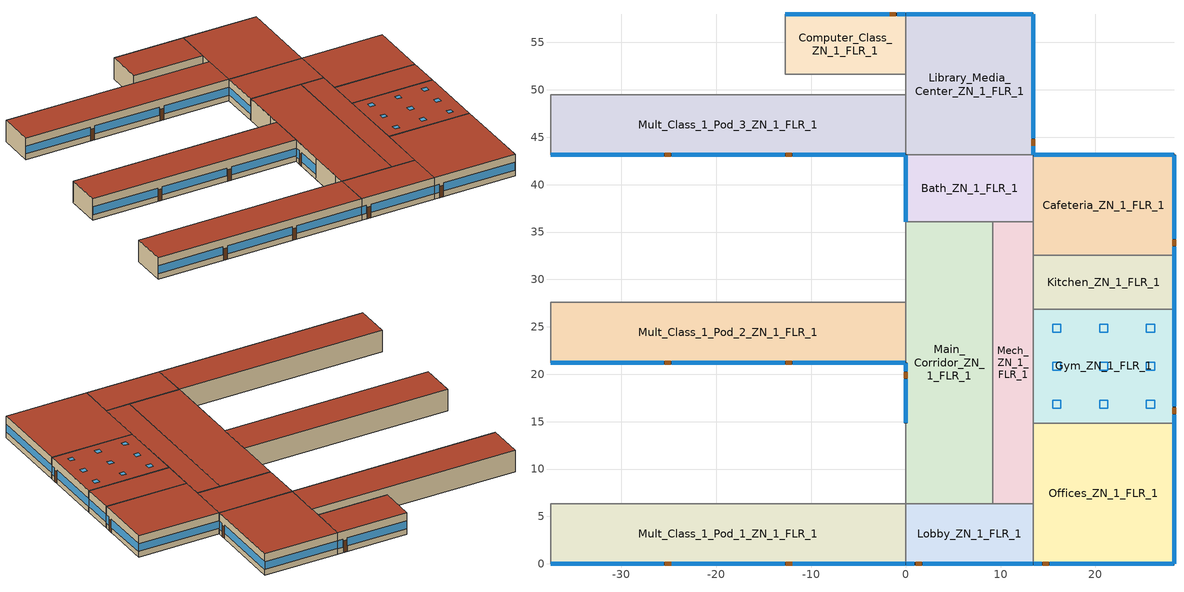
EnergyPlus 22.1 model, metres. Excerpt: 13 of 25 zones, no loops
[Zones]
Mult_Class_1_Pod_1_ZN_1_FLR_1
 floor ground (Mult_Class_1_Pod_1_ZN_1_FLR_1_Floor_Ffactor): -37.48,6.36 0,6.36 0,0 -37.48,0 z0
 wall outside (nonres_ext_wall_grd): -37.48,0 0,0 z0:4
 wall to Lobby_ZN_1_FLR_1 (int_wall): 0,0 0,6.36 z0:4
 wall to Corridor_Pod_1_ZN_1_FLR_1 (int_wall): 0,6.36 -37.48,6.36 z0:4
 wall to Corner_Class_1_Pod_1_ZN_1_FLR_1 (int_wall): -37.48,6.36 -37.48,0 z0:4
 window (NonresWindow_U_0.369_SHGC_0.375): -37.44,0 -25.55,0 / -24.69,0 -12.79,0 / -11.93,0 -0.04,0 z1.03:2.5
 door (Swinging Door_con): -25.41,0 -24.77,0 / -12.64,0 -12,0 z0:2.13
 roof outside (nonres_roof): -37.48,0 0,0 0,6.36 -37.48,6.36 z4
Mult_Class_1_Pod_2_ZN_1_FLR_1
 floor ground (Mult_Class_1_Pod_2_ZN_1_FLR_1_Floor_Ffactor): -37.48,27.58 0,27.58 0,21.21 -37.48,21.21 z0
 wall outside (nonres_ext_wall_grd): -37.48,21.21 0,21.21 z0:4
 wall to Main_Corridor_ZN_1_FLR_1 (int_wall): 0,21.21 0,27.58 z0:4
 wall to Corridor_Pod_2_ZN_1_FLR_1 (int_wall): 0,27.58 -37.48,27.58 z0:4
 wall to Corner_Class_1_Pod_2_ZN_1_FLR_1 (int_wall): -37.48,27.58 -37.48,21.21 z0:4
 window (NonresWindow_U_0.369_SHGC_0.375): -37.44,21.21 -25.55,21.21 / -24.69,21.21 -12.79,21.21 / -11.93,21.21 -0.04,21.21 z1.03:2.5
 door (Swinging Door_con): -25.42,21.21 -24.77,21.21 / -12.65,21.21 -12.01,21.21 z0:2.13
 roof outside (nonres_roof): -37.48,21.21 0,21.21 0,27.58 -37.48,27.58 z4
Mult_Class_1_Pod_3_ZN_1_FLR_1
 floor ground (Mult_Class_1_Pod_3_ZN_1_FLR_1_Floor_Ffactor): -37.48,49.5 0,49.5 0,43.13 -37.48,43.13 z0
 wall outside (nonres_ext_wall_grd): -37.48,43.13 0,43.13 z0:4
 wall to Library_Media_Center_ZN_1_FLR_1 (int_wall): 0,43.13 0,49.5 z0:4
 wall to Corridor_Pod_3_ZN_1_FLR_1 (int_wall): 0,49.5 -37.48,49.5 z0:4
 wall to Corner_Class_1_Pod_3_ZN_1_FLR_1 (int_wall): -37.48,49.5 -37.48,43.13 z0:4
 window (NonresWindow_U_0.369_SHGC_0.375): -37.44,43.13 -25.55,43.13 / -24.69,43.13 -12.79,43.13 / -11.93,43.13 -0.04,43.13 z1.03:2.5
 door (Swinging Door_con): -25.43,43.13 -24.78,43.13 / -12.67,43.13 -12.03,43.13 z0:2.13
 roof outside (nonres_roof): -37.48,43.13 0,43.13 0,49.5 -37.48,49.5 z4
Computer_Class_ZN_1_FLR_1
 floor ground (Computer_Class_ZN_1_FLR_1_Floor_Ffactor): -12.73,57.98 0,57.98 0,51.62 -12.73,51.62 z0
 wall outside (nonres_ext_wall_grd): 0,57.98 -12.73,57.98 z0:4
 wall to Corridor_Pod_3_ZN_1_FLR_1 (int_wall): -12.73,51.62 0,51.62 z0:4
 wall to Library_Media_Center_ZN_1_FLR_1 (int_wall): 0,51.62 0,57.98 z0:4
 wall to Mult_Class_2_Pod_3_ZN_1_FLR_1 (int_wall): -12.73,57.98 -12.73,51.62 z0:4
 window (NonresWindow_U_0.369_SHGC_0.375): -0.04,57.98 -0.9,57.98 / -1.76,57.98 -12.69,57.98 z1:2.51
 door (Swinging Door_con): -1.06,57.98 -1.71,57.98 z0:2.13
 roof outside (nonres_roof): -12.73,51.62 0,51.62 0,57.98 -12.73,57.98 z4
Main_Corridor_ZN_1_FLR_1
 floor ground (Main_Corridor_ZN_1_FLR_1_Floor_Ffactor): 0,36.06 9.19,36.06 9.19,6.36 0,6.36 z0
 wall outside (nonres_ext_wall_grd): 0,21.21 0,14.85 z0:4
 wall to Lobby_ZN_1_FLR_1 (int_wall): 0,6.36 9.19,6.36 z0:4
 wall to Mech_ZN_1_FLR_1 (int_wall): 9.19,6.36 9.19,36.06 z0:4
 wall to Bath_ZN_1_FLR_1 (int_wall): 9.19,36.06 0,36.06 z0:4
 wall to Mult_Class_2_Pod_2_ZN_1_FLR_1 (int_wall): 0,36.06 0,29.7 z0:4
 wall to Corridor_Pod_2_ZN_1_FLR_1 (int_wall): 0,29.7 0,27.58 z0:4
 wall to Mult_Class_2_Pod_1_ZN_1_FLR_1 (int_wall): 0,14.85 0,8.49 z0:4
 wall to Corridor_Pod_1_ZN_1_FLR_1 (int_wall): 0,8.49 0,6.36 z0:4
 window (NonresWindow_U_0.369_SHGC_0.375): 0,21.18 0,20.32 / 0,19.45 0,14.88 z0.88:2.52
 door (Swinging Door_con): 0,20.21 0,19.56 z0:2.13
 roof outside (nonres_roof): 0,6.36 9.19,6.36 9.19,36.06 0,36.06 z4
Lobby_ZN_1_FLR_1
 floor ground (Lobby_ZN_1_FLR_1_Floor_Ffactor): 0,6.36 13.44,6.36 13.44,0 0,0 z0
 wall outside (nonres_ext_wall_grd): 0,0 13.44,0 z0:4
 wall to Offices_ZN_1_FLR_1 (int_wall): 13.44,0 13.44,6.36 z0:4
 wall to Mech_ZN_1_FLR_1 (int_wall): 13.44,6.36 9.19,6.36 z0:4
 window (NonresWindow_U_0.369_SHGC_0.375): 0.04,0 0.9,0 / 1.76,0 13.4,0 z1:2.51
 door (Swinging Door_con): 1.06,0 1.71,0 z0:2.13
 roof outside (nonres_roof): 0,0 13.44,0 13.44,6.36 0,6.36 z4
Mech_ZN_1_FLR_1
 floor adiabatic (Mech_ZN_1_FLR_1_Floor_Ffactor): 9.19,36.06 13.44,36.06 13.44,6.36 9.19,6.36 z0
 wall to Offices_ZN_1_FLR_1 (int_wall): 13.44,6.36 13.44,14.85 z0:4
 wall to Gym_ZN_1_FLR_1 (int_wall): 13.44,14.85 13.44,26.87 z0:4
 wall to Kitchen_ZN_1_FLR_1 (int_wall): 13.44,26.87 13.44,32.53 z0:4
 wall to Cafeteria_ZN_1_FLR_1 (int_wall): 13.44,32.53 13.44,36.06 z0:4
 wall to Bath_ZN_1_FLR_1 (int_wall): 13.44,36.06 9.19,36.06 z0:4
 roof outside (nonres_roof): 9.19,6.36 13.44,6.36 13.44,36.06 9.19,36.06 z4
Bath_ZN_1_FLR_1
 floor ground (Bath_ZN_1_FLR_1_Floor_Ffactor): 0,43.13 13.44,43.13 13.44,36.06 0,36.06 z0
 wall outside (nonres_ext_wall_grd): 0,43.13 0,36.06 z0:4
 wall to Cafeteria_ZN_1_FLR_1 (int_wall): 13.44,36.06 13.44,43.13 z0:4
 wall to Library_Media_Center_ZN_1_FLR_1 (int_wall): 13.44,43.13 0,43.13 z0:4
 window (NonresWindow_U_0.369_SHGC_0.375): 0,43.1 0,36.1 z1.1:2.51
 roof outside (nonres_roof): 0,36.06 13.44,36.06 13.44,43.13 0,43.13 z4
Offices_ZN_1_FLR_1
 floor ground (Offices_ZN_1_FLR_1_Floor_Ffactor): 13.44,14.85 28.28,14.85 28.28,0 13.44,0 z0
 wall outside (nonres_ext_wall_grd): 13.44,0 28.28,0 28.28,14.85 z0:4
 wall to Gym_ZN_1_FLR_1 (int_wall): 28.28,14.85 13.44,14.85 z0:4
 window (NonresWindow_U_0.369_SHGC_0.375): 28.28,0.04 28.28,14.81 z1.1:2.51; 13.47,0 14.33,0 / 15.19,0 28.25,0 z1.01:2.51
 door (Swinging Door_con): 14.42,0 15.06,0 z0:2.13
 roof outside (nonres_roof): 13.44,0 28.28,0 28.28,14.85 13.44,14.85 z4
Gym_ZN_1_FLR_1
 floor ground (Gym_ZN_1_FLR_1_Floor_Ffactor): 13.44,26.87 28.28,26.87 28.28,14.85 13.44,14.85 z0
 wall outside (nonres_ext_wall_grd): 28.28,14.85 28.28,26.87 z0:4
 wall to Kitchen_ZN_1_FLR_1 (int_wall): 28.28,26.87 13.44,26.87 z0:4
 window (NonresWindow_U_0.369_SHGC_0.375): 28.28,14.88 28.28,15.75 / 28.28,16.61 28.28,26.83 z0.99:2.51
 door (Swinging Door_con): 28.28,15.83 28.28,16.47 z0:2.13
 roof outside (nonres_roof): 13.44,14.85 28.28,14.85 28.28,26.87 13.44,26.87 z4
 skylight (NonresSkylight_U_0.5_SHGC_0.4): 15.48,16.42 16.34,16.42 16.34,17.28 15.48,17.28 z4; 20.43,16.42 21.29,16.42 21.29,17.28 20.43,17.28 z4; 25.38,16.42 26.24,16.42 26.24,17.28 25.38,17.28 z4; 15.48,20.43 16.34,20.43 16.34,21.29 15.48,21.29 z4; 20.43,20.43 21.29,20.43 21.29,21.29 20.43,21.29 z4; 25.38,20.43 26.24,20.43 26.24,21.29 25.38,21.29 z4; 15.48,24.44 16.34,24.44 16.34,25.3 15.48,25.3 z4; 20.43,24.44 21.29,24.44 21.29,25.3 20.43,25.3 z4; 25.38,24.44 26.24,24.44 26.24,25.3 25.38,25.3 z4
Kitchen_ZN_1_FLR_1
 floor ground (Kitchen_ZN_1_FLR_1_Floor_Ffactor): 13.44,32.53 28.28,32.53 28.28,26.87 13.44,26.87 z0
 wall outside (nonres_ext_wall_grd): 28.28,26.87 28.28,32.53 z0:4
 wall to Cafeteria_ZN_1_FLR_1 (int_wall): 28.28,32.53 13.44,32.53 z0:4
 window (NonresWindow_U_0.369_SHGC_0.375): 28.28,26.91 28.28,32.49 z1.1:2.52
 roof outside (nonres_roof): 13.44,26.87 28.28,26.87 28.28,32.53 13.44,32.53 z4
Cafeteria_ZN_1_FLR_1
 floor ground (Cafeteria_ZN_1_FLR_1_Floor_Ffactor): 13.44,43.13 28.28,43.13 28.28,32.53 13.44,32.53 z0
 wall outside (nonres_ext_wall_grd): 28.28,32.53 28.28,43.13 13.44,43.13 z0:4
 window (NonresWindow_U_0.369_SHGC_0.375): 28.25,43.13 13.47,43.13 z1.1:2.51; 28.28,32.56 28.28,33.42 / 28.28,34.29 28.28,43.1 z0.97:2.51
 door (Swinging Door_con): 28.28,33.55 28.28,34.2 z0:2.13
 roof outside (nonres_roof): 13.44,32.53 28.28,32.53 28.28,43.13 13.44,43.13 z4
Library_Media_Center_ZN_1_FLR_1
 floor ground (Library_Media_Center_ZN_1_FLR_1_Floor_Ffactor): 0,57.98 13.44,57.98 13.44,43.13 0,43.13 z0
 wall outside (nonres_ext_wall_grd): 13.44,43.13 13.44,57.98 0,57.98 z0:4
 wall to Corridor_Pod_3_ZN_1_FLR_1 (int_wall): 0,51.62 0,49.5 z0:4
 window (NonresWindow_U_0.369_SHGC_0.375): 13.4,57.98 0.04,57.98 z1.1:2.51; 13.44,43.17 13.44,44.03 / 13.44,44.89 13.44,57.95 z1.01:2.51
 door (Swinging Door_con): 13.44,44.12 13.44,44.77 z0:2.13
 roof outside (nonres_roof): 0,43.13 13.44,43.13 13.44,57.98 0,57.98 z4
[Building]
SchoolPrimary_50pct_downscaled: North Axis=0; Terrain=City; Loads Convergence Tolerance Value=0.04; Temperature Convergence Tolerance Value=0.2; Solar Distribution=FullInteriorAndExterior; Maximum Number of Warmup Days=25; Minimum Number of Warmup Days=6
[Site:Location]
Buffalo.Niagara.Intl.AP_NY_USA WMO=725280: Latitude=42.94; Longitude=-78.74; Time Zone=-5; Elevation=215
[SizingPeriod:DesignDay] Day of Month=21; DryBulb Temperature Range Modifier Type=DefaultMultipliers; Humidity Condition Type=Wetbulb; Barometric Pressure=98769; Rain Indicator=No; Snow Indicator=No; Daylight Saving Time Indicator=No
Name | Month | Day Type | Maximum DryBulb Temperature | Daily DryBulb Temperature Range | Wetbulb or DewPoint at Maximum DryBulb | Wind Speed | Wind Direction | Solar Model Indicator | Sky Clearness | ASHRAE Clear Sky Optical Depth for Beam Irradiance taub | ASHRAE Clear Sky Optical Depth for Diffuse Irradiance taud
Buffalo.Niagara.Intl.AP_NY_USA Ann Htg 99.6% Condns DB | 1 | WinterDesignDay | -16.3 | 0 | -16.3 | 5.1 | 270 | ASHRAEClearSky | 0
Buffalo.Niagara.Intl.AP_NY_USA Ann Clg .4% Condns DB=>MWB | 7 | SummerDesignDay | 30.3 | 9.3 | 21.8 | 5.7 | 240 | ASHRAETau |  | 0.462 | 2.001
[Site:GroundTemperature:FCfactorMethod]
January Ground Temperature=9.7; February Ground Temperature=6; March Ground Temperature=-2.2; April Ground Temperature=-3.4; May Ground Temperature=-4.2; June Ground Temperature=2.7; July Ground Temperature=7.5; August Ground Temperature=13.7; September Ground Temperature=18.6; October Ground Temperature=22; November Ground Temperature=20.7; December Ground Temperature=16.5
[Site:WaterMainsTemperature]
Calculation Method=Correlation; Annual Average Outdoor Air Temperature=8.96667; Maximum Difference In Monthly Average Outdoor Air Temperatures=26.2
[Material]
Name | Roughness | Thickness | Conductivity | Density | Specific Heat | Thermal Absorptance | Solar Absorptance | Visible Absorptance
Std Wood 6inch | MediumSmooth | 0.15 | 0.12 | 540 | 1210 | 0.9 | 0.7 | 0.7
F07 25mm stucco | Smooth | 0.0254 | 0.72 | 1856 | 840 | 0.9 | 0.7 | 0.7
F08 Metal surface | Smooth | 0.0008 | 45.28 | 7824 | 500
F13 Built-up roofing | Rough | 0.0095 | 0.16 | 1120 | 1460 | 0.9 | 0.77
G01 13mm gypsum board | Smooth | 0.0127 | 0.16 | 800 | 1090 | 0.9 | 0.7 | 0.5
G01 16mm gypsum board | MediumSmooth | 0.0159 | 0.16 | 800 | 1090
[Material:NoMass] Thermal Absorptance=0.9; Solar Absorptance=0.7; Visible Absorptance=0.7
Name | Roughness | Thermal Resistance
Opaque Door panel_con | MediumRough | 0.475973
Nonres_Roof_Insulation | MediumSmooth | 5.30668
Nonres_Exterior_Wall_Insulation_grd | MediumSmooth | 1.34321
[WindowMaterial:SimpleGlazingSystem]
Name | UFactor | Solar Heat Gain Coefficient | Visible Transmittance
Nonres Window Glazing Layer | 2.09528 | 0.375 | 0.4125
Nonres Skylight Glazing Layer | 2.83913 | 0.4 | 0.4
[Construction]
Swinging Door_con: Opaque Door panel_con
InteriorFurnishings: Std Wood 6inch
int_wall: G01 13mm gypsum board, G01 13mm gypsum board
nonres_roof: F13 Built-up roofing, Nonres_Roof_Insulation, F08 Metal surface
nonres_ext_wall_grd: F07 25mm stucco, G01 16mm gypsum board, Nonres_Exterior_Wall_Insulation_grd, G01 16mm gypsum board
NonresWindow_U_0.369_SHGC_0.375: Nonres Window Glazing Layer
NonresSkylight_U_0.5_SHGC_0.4: Nonres Skylight Glazing Layer
[Construction:FfactorGroundFloor] FFactor=0.90012
Name | Area | PerimeterExposed
Mult_Class_1_Pod_1_ZN_1_FLR_1_Floor_Ffactor; Mult_Class_1_Pod_2_ZN_1_FLR_1_Floor_Ffactor; Mult_Class_1_Pod_3_ZN_1_FLR_1_Floor_Ffactor | 238.5 | 37.4767
Computer_Class_ZN_1_FLR_1_Floor_Ffactor | 81 | 12.7279
Main_Corridor_ZN_1_FLR_1_Floor_Ffactor | 273 | 6.36396
Lobby_ZN_1_FLR_1_Floor_Ffactor | 85.5 | 13.435
Mech_ZN_1_FLR_1_Floor_Ffactor | 126 | 0
Bath_ZN_1_FLR_1_Floor_Ffactor | 95 | 7.07107
Offices_ZN_1_FLR_1_Floor_Ffactor | 220.5 | 29.6985
Gym_ZN_1_FLR_1_Floor_Ffactor | 178.5 | 12.0208
Kitchen_ZN_1_FLR_1_Floor_Ffactor | 84 | 5.65685
Cafeteria_ZN_1_FLR_1_Floor_Ffactor | 157.5 | 25.4558
Library_Media_Center_ZN_1_FLR_1_Floor_Ffactor | 199.5 | 28.2843
[Zone] Type=1; Multiplier=1; Ceiling Height=4; Floor Area=autocalculate; Part of Total Floor Area=Yes
Name | Volume
Mult_Class_1_Pod_1_ZN_1_FLR_1; Mult_Class_1_Pod_2_ZN_1_FLR_1; Mult_Class_1_Pod_3_ZN_1_FLR_1 | 1908
Computer_Class_ZN_1_FLR_1 | 648
Main_Corridor_ZN_1_FLR_1 | 2184
Lobby_ZN_1_FLR_1 | 684
Mech_ZN_1_FLR_1 | 1008
Bath_ZN_1_FLR_1 | 760
Offices_ZN_1_FLR_1 | 1764
Gym_ZN_1_FLR_1 | 1428
Kitchen_ZN_1_FLR_1 | 672
Cafeteria_ZN_1_FLR_1 | 1260
Library_Media_Center_ZN_1_FLR_1 | 1596
[InternalMass] Construction=InteriorFurnishings
Name | Zone or ZoneList | Surface Area
Mult_Class_1_Pod_1_ZN_1_FLR_1_InternalMass_1 | Mult_Class_1_Pod_1_ZN_1_FLR_1 | 477
Mult_Class_1_Pod_2_ZN_1_FLR_1_InternalMass_1 | Mult_Class_1_Pod_2_ZN_1_FLR_1 | 477
Mult_Class_1_Pod_3_ZN_1_FLR_1_InternalMass_1 | Mult_Class_1_Pod_3_ZN_1_FLR_1 | 477
Computer_Class_ZN_1_FLR_1_InternalMass_1 | Computer_Class_ZN_1_FLR_1 | 162
Main_Corridor_ZN_1_FLR_1_InternalMass_1 | Main_Corridor_ZN_1_FLR_1 | 546
Lobby_ZN_1_FLR_1_InternalMass_1 | Lobby_ZN_1_FLR_1 | 171
Mech_ZN_1_FLR_1_InternalMass_1 | Mech_ZN_1_FLR_1 | 252
Bath_ZN_1_FLR_1_InternalMass_1 | Bath_ZN_1_FLR_1 | 190
Offices_ZN_1_FLR_1_InternalMass_1 | Offices_ZN_1_FLR_1 | 441
Gym_ZN_1_FLR_1_InternalMass_1 | Gym_ZN_1_FLR_1 | 357
Kitchen_ZN_1_FLR_1_InternalMass_1 | Kitchen_ZN_1_FLR_1 | 168
Cafeteria_ZN_1_FLR_1_InternalMass_1 | Cafeteria_ZN_1_FLR_1 | 315
Library_Media_Center_ZN_1_FLR_1_InternalMass_1 | Library_Media_Center_ZN_1_FLR_1 | 399
[People] Fraction Radiant=0.3; Sensible Heat Fraction=AUTOCALCULATE; Activity Level Schedule=ACTIVITY_SCH; Enable ASHRAE 55 Comfort Warnings=No; Mean Radiant Temperature Calculation Type=ZoneAveraged; Work Efficiency Schedule=WORK_EFF_SCH; Clothing Insulation Calculation Method=ClothingInsulationSchedule; Clothing Insulation Schedule=CLOTHING_SCH; Air Velocity Schedule=AIR_VELO_SCH; Thermal Comfort Model 1 Type=FANGER
Name | Zone or ZoneList or Space or SpaceList | Number of People Schedule | Number of People Calculation Method | Floor Area per Person | Number of People
Mult_Class_1_Pod_1_ZN_1_FLR_1 | Mult_Class_1_Pod_1_ZN_1_FLR_1 | BLDG_OCC_SCH | Area/Person | 3.716
Mult_Class_1_Pod_2_ZN_1_FLR_1 | Mult_Class_1_Pod_2_ZN_1_FLR_1 | BLDG_OCC_SCH | Area/Person | 3.716
Mult_Class_1_Pod_3_ZN_1_FLR_1 | Mult_Class_1_Pod_3_ZN_1_FLR_1 | BLDG_OCC_SCH | Area/Person | 3.716
Computer_Class_ZN_1_FLR_1 | Computer_Class_ZN_1_FLR_1 | BLDG_OCC_SCH_Extend | Area/Person | 3.716
Mech_ZN_1_FLR_1 | Mech_ZN_1_FLR_1 | BLDG_OCC_SCH | People |  | 4.069
Bath_ZN_1_FLR_1 | Bath_ZN_1_FLR_1 | BLDG_OCC_SCH | People |  | 10.227
Offices_ZN_1_FLR_1 | Offices_ZN_1_FLR_1 | BLDG_OCC_SCH_Offices_w_SB | Area/Person | 18.579
Gym_ZN_1_FLR_1 | Gym_ZN_1_FLR_1 | BLDG_OCC_SCH_Gym | Area/Person | 3.096
Kitchen_ZN_1_FLR_1 | Kitchen_ZN_1_FLR_1 | BLDG_OCC_SCH | People |  | 26.993
Cafeteria_ZN_1_FLR_1 | Cafeteria_ZN_1_FLR_1 | BLDG_OCC_SCH_Cafeteria | Area/Person | 0.929
Library_Media_Center_ZN_1_FLR_1 | Library_Media_Center_ZN_1_FLR_1 | BLDG_OCC_SCH | Area/Person | 9.289
MAIN_CORRIDOR_ZN_1_FLR_1 | MAIN_CORRIDOR_ZN_1_FLR_1 | BLDG_OCC_SCH | People |  | 29.388
LOBBY_ZN_1_FLR_1 | LOBBY_ZN_1_FLR_1 | BLDG_OCC_SCH | People |  | 18.408
[Lights] Design Level Calculation Method=Watts/Area; Return Air Fraction=0; Fraction Radiant=0.37; Fraction Visible=0.2; Fraction Replaceable=1; EndUse Subcategory=LightsWired; Return Air Fraction Calculated from Plenum Temperature=No
Name | Zone or ZoneList or Space or SpaceList | Schedule | Watts per Zone Floor Area
Mult_Class_1_Pod_1_ZN_1_FLR_1_Lights | Mult_Class_1_Pod_1_ZN_1_FLR_1 | ltg_sch_classroom | 7.42257
Mult_Class_1_Pod_2_ZN_1_FLR_1_Lights | Mult_Class_1_Pod_2_ZN_1_FLR_1 | ltg_sch_classroom | 7.42257
Mult_Class_1_Pod_3_ZN_1_FLR_1_Lights | Mult_Class_1_Pod_3_ZN_1_FLR_1 | ltg_sch_classroom | 7.42257
Computer_Class_ZN_1_FLR_1_Lights | Computer_Class_ZN_1_FLR_1 | ltg_sch_computer_room | 7.42257
Main_Corridor_ZN_1_FLR_1_Lights | Main_Corridor_ZN_1_FLR_1 | ltg_sch_corridor | 4.289247
Lobby_ZN_1_FLR_1_Lights | Lobby_ZN_1_FLR_1 | ltg_sch_lobby | 7.750008
Mech_ZN_1_FLR_1_Lights | Mech_ZN_1_FLR_1 | ltg_sch_mechanical | 6.878133
Bath_ZN_1_FLR_1_Lights | Bath_ZN_1_FLR_1 | ltg_sch_bath | 7.168761
Offices_ZN_1_FLR_1_Lights | Offices_ZN_1_FLR_1 | ltg_sch_office | 6.357204
Gym_ZN_1_FLR_1_Lights | Gym_ZN_1_FLR_1 | ltg_sch_gym | 7.188129
Kitchen_ZN_1_FLR_1_Lights | Kitchen_ZN_1_FLR_1 | ltg_sch_kitchen | 11.5281
Cafeteria_ZN_1_FLR_1_Lights | Cafeteria_ZN_1_FLR_1 | ltg_sch_cafeteria | 3.4875
Library_Media_Center_ZN_1_FLR_1_Lights | Library_Media_Center_ZN_1_FLR_1 | ltg_sch_library | 10.5013
[ElectricEquipment] Design Level Calculation Method=EquipmentLevel
Name | Zone or ZoneList or Space or SpaceList | Schedule | Design Level | Fraction Latent | Fraction Radiant | Fraction Lost | EndUse Subcategory
Mult_Class_1_Pod_1_ZN_1_FLR_1_PlugMisc_Equip | Mult_Class_1_Pod_1_ZN_1_FLR_1 | BLDG_EQUIP_SCH | 3577.5 | 0 | 0.5 | 0 | MiscPlug
Mult_Class_1_Pod_2_ZN_1_FLR_1_PlugMisc_Equip | Mult_Class_1_Pod_2_ZN_1_FLR_1 | BLDG_EQUIP_SCH | 3577.5 | 0 | 0.5 | 0 | MiscPlug
Mult_Class_1_Pod_3_ZN_1_FLR_1_PlugMisc_Equip | Mult_Class_1_Pod_3_ZN_1_FLR_1 | BLDG_EQUIP_SCH | 3577.5 | 0 | 0.5 | 0 | MiscPlug
Computer_Class_ZN_1_FLR_1_PlugMisc_Equip | Computer_Class_ZN_1_FLR_1 | BLDG_EQUIP_SCH | 1620 | 0 | 0.5 | 0 | MiscPlug
Main_Corridor_ZN_1_FLR_1_PlugMisc_Equip | Main_Corridor_ZN_1_FLR_1 | BLDG_EQUIP_SCH | 1092 | 0 | 0.5 | 0 | MiscPlug
Lobby_ZN_1_FLR_1_PlugMisc_Equip | Lobby_ZN_1_FLR_1 | BLDG_EQUIP_SCH | 342 | 0 | 0.5 | 0 | MiscPlug
Mech_ZN_1_FLR_1_PlugMisc_Equip | Mech_ZN_1_FLR_1 | BLDG_EQUIP_SCH | 1260 | 0 | 0.5 | 0 | MiscPlug
Bath_ZN_1_FLR_1_PlugMisc_Equip | Bath_ZN_1_FLR_1 | BLDG_EQUIP_SCH | 380 | 0 | 0.5 | 0 | MiscPlug
Offices_ZN_1_FLR_1_PlugMisc_Equip | Offices_ZN_1_FLR_1 | BLDG_EQUIP_SCH | 2381.4 | 0 | 0.5 | 0 | MiscPlug
Gym_ZN_1_FLR_1_PlugMisc_Equip | Gym_ZN_1_FLR_1 | BLDG_EQUIP_SCH | 892.5 | 0 | 0.5 | 0 | MiscPlug
Kitchen_ZN_1_FLR_1_MiscElec_Equip | Kitchen_ZN_1_FLR_1 | KITCHEN_ELEC_EQUIP_SCH | 15997.8 | 0.25 | 0.3 | 0.2 | Cooking
Kitchen_ZN_1_FLR_1_Reach-in-Freezer | Kitchen_ZN_1_FLR_1 | Always_on | 277.5 | 0 | 0 | 1 | ReachInFreezer
Kitchen_ZN_1_FLR_1_Reach-in-Refrigerator | Kitchen_ZN_1_FLR_1 | Always_on | 156.65 | 0 | 0 | 1 | ReachInRefrigerator
Cafeteria_ZN_1_FLR_1_PlugMisc_Equip | Cafeteria_ZN_1_FLR_1 | KITCHEN_ELEC_EQUIP_SCH | 3998.925 | 0 | 0.5 | 0 | Cooking
Library_Media_Center_ZN_1_FLR_1_PlugMisc_Equip | Library_Media_Center_ZN_1_FLR_1 | BLDG_EQUIP_SCH | 2992.5 | 0 | 0.5 | 0 | MiscPlug
[GasEquipment]
Kitchen_ZN_1_FLR_1_MiscGas_Equip: Zone or ZoneList or Space or SpaceList=Kitchen_ZN_1_FLR_1; Schedule=KITCHEN_GAS_EQUIP_SCH; Design Level Calculation Method=EquipmentLevel; Design Level=120212.4; Fraction Latent=0.1; Fraction Radiant=0.2; Fraction Lost=0.7; EndUse Subcategory=Cooking
[Daylighting:Controls] Daylighting Method=SplitFlux; Availability Schedule=DaylightAvailSch; Lighting Control Type=Continuousoff; Minimum Input Power Fraction for Continuous or ContinuousOff Dimming Control=0.2; Minimum Light Output Fraction for Continuous or ContinuousOff Dimming Control=0.2; Number of Stepped Control Steps=3; Probability Lighting will be Reset When Needed in Manual Stepped Control=1; Maximum Allowable Discomfort Glare Index=22
Name | Zone or Space | Glare Calculation Daylighting Reference Point | Glare Calculation Azimuth Angle of View Direction Clockwise from Zone yAxis | Daylighting Reference Point 1 | Fraction of Lights Controlled by Reference Point 1 | Illuminance Setpoint at Reference Point 1 | Daylighting Reference Point 2 | Fraction of Lights Controlled by Reference Point 2 | Illuminance Setpoint at Reference Point 2
Gym_ZN_1_FLR_1_DaylCtrl | Gym_ZN_1_FLR_1 | Gym_ZN_1_FLR_1_DaylRefPt1 | 0 | Gym_ZN_1_FLR_1_DaylRefPt1 | 0.5 | 538 | Gym_ZN_1_FLR_1_DaylRefPt2 | 0.5 | 538
Mult_Class_1_Pod_1_ZN_1_FLR_1_DaylCtrl | Mult_Class_1_Pod_1_ZN_1_FLR_1 | Mult_Class_1_Pod_1_ZN_1_FLR_1_DaylRefPt1 | 180 | Mult_Class_1_Pod_1_ZN_1_FLR_1_DaylRefPt1 | 0.28 | 377 | Mult_Class_1_Pod_1_ZN_1_FLR_1_DaylRefPt2 | 0.28 | 377
Mult_Class_1_Pod_2_ZN_1_FLR_1_DaylCtrl | Mult_Class_1_Pod_2_ZN_1_FLR_1 | Mult_Class_1_Pod_2_ZN_1_FLR_1_DaylRefPt1 | 180 | Mult_Class_1_Pod_2_ZN_1_FLR_1_DaylRefPt1 | 0.28 | 377 | Mult_Class_1_Pod_2_ZN_1_FLR_1_DaylRefPt2 | 0.28 | 377
Mult_Class_1_Pod_3_ZN_1_FLR_1_DaylCtrl | Mult_Class_1_Pod_3_ZN_1_FLR_1 | Mult_Class_1_Pod_3_ZN_1_FLR_1_DaylRefPt1 | 180 | Mult_Class_1_Pod_3_ZN_1_FLR_1_DaylRefPt1 | 0.14 | 377 | Mult_Class_1_Pod_3_ZN_1_FLR_1_DaylRefPt2 | 0.14 | 377
Computer_Class_ZN_1_FLR_1_DaylCtrl | Computer_Class_ZN_1_FLR_1 | Computer_Class_ZN_1_FLR_1_DaylRefPt1 | 0 | Computer_Class_ZN_1_FLR_1_DaylRefPt1 | 0.28 | 377 | Computer_Class_ZN_1_FLR_1_DaylRefPt2 | 0.28 | 377
Lobby_ZN_1_FLR_1_DaylCtrl | Lobby_ZN_1_FLR_1 | Lobby_ZN_1_FLR_1_DaylRefPt1 | 180 | Lobby_ZN_1_FLR_1_DaylRefPt1 | 0.28 | 269 | Lobby_ZN_1_FLR_1_DaylRefPt2 | 0.28 | 269
Offices_ZN_1_FLR_1_DaylCtrl | Offices_ZN_1_FLR_1 | Offices_ZN_1_FLR_1_DaylRefPt1 | 180 | Offices_ZN_1_FLR_1_DaylRefPt1 | 0.24 | 323 | Offices_ZN_1_FLR_1_DaylRefPt2 | 0.18 | 323
Cafeteria_ZN_1_FLR_1_DaylCtrl | Cafeteria_ZN_1_FLR_1 | Cafeteria_ZN_1_FLR_1_DaylRefPt1 | 90 | Cafeteria_ZN_1_FLR_1_DaylRefPt1 | 0.34 | 215 | Cafeteria_ZN_1_FLR_1_DaylRefPt2 | 0.16 | 215
Library_Media_Center_ZN_1_FLR_1_DaylCtrl | Library_Media_Center_ZN_1_FLR_1 | Library_Media_Center_ZN_1_FLR_1_DaylRefPt1 | 90 | Library_Media_Center_ZN_1_FLR_1_DaylRefPt1 | 0.26 | 538 | Library_Media_Center_ZN_1_FLR_1_DaylRefPt2 | 0.18 | 538
[ZoneInfiltration:DesignFlowRate] Temperature Term Coefficient=0; Velocity Squared Term Coefficient=0
Name | Zone or ZoneList | Schedule | Design Flow Rate Calculation Method | Flow per Exterior Surface Area | Constant Term Coefficient | Velocity Term Coefficient | Design Flow Rate
Mult_Class_1_Pod_1_ZN_1_FLR_1_Infiltration | Mult_Class_1_Pod_1_ZN_1_FLR_1 | INFIL_SCH_PNNL | Flow/ExteriorWallArea | 0.000569572 | 0 | 0.224
Mult_Class_1_Pod_2_ZN_1_FLR_1_Infiltration | Mult_Class_1_Pod_2_ZN_1_FLR_1 | INFIL_SCH_PNNL | Flow/ExteriorWallArea | 0.000569572 | 0 | 0.224
Mult_Class_1_Pod_3_ZN_1_FLR_1_Infiltration | Mult_Class_1_Pod_3_ZN_1_FLR_1 | INFIL_SCH_PNNL | Flow/ExteriorWallArea | 0.000569572 | 0 | 0.224
Computer_Class_ZN_1_FLR_1_Infiltration | Computer_Class_ZN_1_FLR_1 | INFIL_SCH_PNNL | Flow/ExteriorWallArea | 0.000569572 | 0 | 0.224
Main_Corridor_ZN_1_FLR_1_Infiltration | Main_Corridor_ZN_1_FLR_1 | INFIL_SCH_PNNL | Flow/ExteriorWallArea | 0.000569572 | 0 | 0.224
Lobby_ZN_1_FLR_1_Infiltration | Lobby_ZN_1_FLR_1 | INFIL_SCH_PNNL | Flow/ExteriorWallArea | 0.000569572 | 0 | 0.224
Lobby_ZN_1_FLR_1_Door_Infiltration | Lobby_ZN_1_FLR_1 | INFIL_Door_Opening_SCH | Flow/Zone |  | 1 | 0 | 3.03132
Mech_ZN_1_FLR_1_Infiltration | Mech_ZN_1_FLR_1 | INFIL_SCH_PNNL | Flow/ExteriorWallArea | 0.000569572 | 0 | 0.224
Bath_ZN_1_FLR_1_Infiltration | Bath_ZN_1_FLR_1 | INFIL_SCH_PNNL | Flow/ExteriorWallArea | 0.000569572 | 0 | 0.224
Offices_ZN_1_FLR_1_Infiltration | Offices_ZN_1_FLR_1 | INFIL_SCH_PNNL | Flow/ExteriorWallArea | 0.000569572 | 0 | 0.224
Gym_ZN_1_FLR_1_Infiltration | Gym_ZN_1_FLR_1 | INFIL_SCH_PNNL | Flow/ExteriorWallArea | 0.000569572 | 0 | 0.224
Kitchen_ZN_1_FLR_1_Infiltration | Kitchen_ZN_1_FLR_1 | INFIL_SCH_PNNL | Flow/ExteriorWallArea | 0.000569572 | 0 | 0.224
Cafeteria_ZN_1_FLR_1_Infiltration | Cafeteria_ZN_1_FLR_1 | INFIL_SCH_PNNL | Flow/ExteriorWallArea | 0.000569572 | 0 | 0.224
Library_Media_Center_ZN_1_FLR_1_Infiltration | Library_Media_Center_ZN_1_FLR_1 | INFIL_SCH_PNNL | Flow/ExteriorWallArea | 0.000569572 | 0 | 0.224
[Exterior:Lights] Control Option=AstronomicalClock; EndUse Subcategory=General
Name | Schedule | Design Level
Exterior_Lights_a | Exterior_lighting_schedule_a | 86.015
Exterior_Lights_b | Exterior_lighting_schedule_b_2016 | 671.8
Exterior_Lights_c | Exterior_lighting_schedule_c_2016 | 222.695
[EnergyManagementSystem:Program]
SET_Offices_ZN_1_FLR_1_Light_EMS_Program: SET Offices_ZN_1_FLR_1_LSr_IP=0.093*Offices_ZN_1_FLR_1_LSr/Offices_ZN_1_FLR_1_Area; IF (Offices_ZN_1_FLR_1_OSr <= 0) && (Offices_ZN_1_FLR_1_LSr_IP >= 0.02); IF (ActualOccupancy <= 0); SET Offices_ZN_1_FLR_1_LAr = 0.02*Offices_ZN_1_FLR_1_Area/0.09290304; ELSE; SET Offices_ZN_1_FLR_1_LAr = NULL; ENDIF; ELSE; SET Offices_ZN_1_FLR_1_LAr = NULL; ENDIF
SET_Gym_ZN_1_FLR_1_Light_EMS_Program: SET Gym_ZN_1_FLR_1_LSr_IP=0.093*Gym_ZN_1_FLR_1_LSr/Gym_ZN_1_FLR_1_Area; IF (Gym_ZN_1_FLR_1_OSr <= 0) && (Gym_ZN_1_FLR_1_LSr_IP >= 0.02); SET Gym_ZN_1_FLR_1_LAr = 0.02*Gym_ZN_1_FLR_1_Area/0.09290304; ELSE; SET Gym_ZN_1_FLR_1_LAr = NULL; ENDIF
SET_Kitchen_ZN_1_FLR_1_Light_EMS_Program: SET Kitchen_ZN_1_FLR_1_LSr_IP=0.093*Kitchen_ZN_1_FLR_1_LSr/Kitchen_ZN_1_FLR_1_Area; IF (Kitchen_ZN_1_FLR_1_OSr <= 0) && (Kitchen_ZN_1_FLR_1_LSr_IP >= 0.02); SET Kitchen_ZN_1_FLR_1_LAr = 0.02*Kitchen_ZN_1_FLR_1_Area/0.09290304; ELSE; SET Kitchen_ZN_1_FLR_1_LAr = NULL; ENDIF
SET_Cafeteria_ZN_1_FLR_1_Light_EMS_Program: SET Cafeteria_ZN_1_FLR_1_LSr_IP=0.093*Cafeteria_ZN_1_FLR_1_LSr/Cafeteria_ZN_1_FLR_1_Area; IF (Cafeteria_ZN_1_FLR_1_OSr <= 0) && (Cafeteria_ZN_1_FLR_1_LSr_IP >= 0.02); SET Cafeteria_ZN_1_FLR_1_LAr = 0.02*Cafeteria_ZN_1_FLR_1_Area/0.09290304; ELSE; SET Cafeteria_ZN_1_FLR_1_LAr = NULL; ENDIF
SET_LMC_ZN_1_FLR_1_Light_EMS_Program: SET LMC_ZN_1_FLR_1_LSr_IP=0.093*LMC_ZN_1_FLR_1_LSr/LMC_ZN_1_FLR_1_Area; IF (LMC_ZN_1_FLR_1_OSr <= 0) && (LMC_ZN_1_FLR_1_LSr_IP >= 0.02); SET LMC_ZN_1_FLR_1_LAr = 0.02*LMC_ZN_1_FLR_1_Area/0.09290304; ELSE; SET LMC_ZN_1_FLR_1_LAr = NULL; ENDIF
vav_pod_1_MAX_OA_FRAC: IF vav_pod_1_OA > vav_pod_1_OA_VRP; SET vav_pod_1_MAX_OA_FRAC = NULL; ELSE; IF vav_pod_1_SUPPLY_FLOW > 0; SET vav_pod_1_MAX_OA_FRAC =      2.9651 / vav_pod_1_SUPPLY_FLOW; ELSE; SET vav_pod_1_MAX_OA_FRAC = NULL; ENDIF; ENDIF
vav_pod_2_MAX_OA_FRAC: IF vav_pod_2_OA > vav_pod_2_OA_VRP; SET vav_pod_2_MAX_OA_FRAC = NULL; ELSE; IF vav_pod_2_SUPPLY_FLOW > 0; SET vav_pod_2_MAX_OA_FRAC =      2.9651 / vav_pod_2_SUPPLY_FLOW; ELSE; SET vav_pod_2_MAX_OA_FRAC = NULL; ENDIF; ENDIF
vav_pod_3_MAX_OA_FRAC: IF vav_pod_3_OA > vav_pod_3_OA_VRP; SET vav_pod_3_MAX_OA_FRAC = NULL; ELSE; IF vav_pod_3_SUPPLY_FLOW > 0; SET vav_pod_3_MAX_OA_FRAC =      2.5591 / vav_pod_3_SUPPLY_FLOW; ELSE; SET vav_pod_3_MAX_OA_FRAC = NULL; ENDIF; ENDIF
vav_other_MAX_OA_FRAC: IF vav_other_OA > vav_other_OA_VRP; SET vav_other_MAX_OA_FRAC = NULL; ELSE; IF vav_other_SUPPLY_FLOW > 0; SET vav_other_MAX_OA_FRAC =      1.4686 / vav_other_SUPPLY_FLOW; ELSE; SET vav_other_MAX_OA_FRAC = NULL; ENDIF; ENDIF
OA_BASED_OPTIMUM_START_EMS_Program: IF DaylightSavings==0 && DayOfWeek>1 && DayOfWeek<>7 && Hour==6 && OAT<23.9 && OAT>1.7; SET CLGSETP_SCH_Actuator = 26.7; SET HTGSETP_SCH_Actuator = 15.6; SET CLGSETP_SCH_w_SB_Actuator = 26.7; SET HTGSETP_SCH_w_SB_Actuator = 15.6; ELSEIF DaylightSavings==1 && DayOfWeek>1 && DayOfWeek<>7 && Hour==5 && OAT<23.9 && OAT>1.7; SET CLGSETP_SCH_Actuator = 26.7; SET HTGSETP_SCH_Actuator = 15.6; SET CLGSETP_SCH_w_SB_Actuator = 26.7; SET HTGSETP_SCH_w_SB_Actuator = 15.6; ELSE; SET CLGSETP_SCH_Actuator = NULL; SET HTGSETP_SCH_Actuator = NULL; SET CLGSETP_SCH_w_SB_Actuator = NULL; SET HTGSETP_SCH_w_SB_Actuator = NULL; ENDIF
SetBoilerPar: SET CapRated =  443443.76; SET EtRated =  0.945; SET CapRated = (CapRated *3.412)/1000; SET SkinLossRate = 0.02; SET BoilerType = 1; IF BoilerType  == 1; IF CapRated >10000; SET PLRx = 0.2; ELSEIF CapRated >5000; SET PLRx = 0.25; ELSEIF CapRated >1000; SET PLRx = 0.33; ELSE; SET BoilerType = 2; SET PLRx = 0.2; ENDIF; ELSE; SET PLRx = 0.2; ENDIF; IF BoilerType == 1; SET CurveX = 0.975 + 0.305 * PLRx - 0.527 * (PLRx^2) + 0.249 * (PLRx^3); ELSEIF BoilerType == 2; SET CurveX = 0.907 + 0.320 * PLRx - 0.420 * (PLRx^2) + 0.193 * (PLRx^3); ELSE; SET CurveX = 0.492 + 1.41 * PLRx - 1.529 * (PLRx^2) + 0.628 * (PLRx^3); ENDIF; SET LoadX = CapRated * PLRx; SET Etx = CurveX * EtRated; SET InputEx = LoadX/Etx; SET SkinEx = CapRated * SkinLossRate; SET Ecx = (LoadX + SkinEx)/InputEx
[SCHEDULE:COMPACT]
ltg_sch_gym: Through: 6/30, For: SummerDesignDay, Until: 24:00, 1, For: WinterDesignDay, Until: 24:00, 0, For: Weekdays, Until: 7:00, 0.112946, Until: 21:00, 0.573328, Until: 24:00, 0.112946, For: Saturday, Until: 24:00, 0.112946, For: AllOtherDays, Until: 24:00, 0.112946, Through: 9/1, For: SummerDesignDay, Until: 24:00, 1, For: WinterDesignDay, Until: 24:00, 0, For: Weekdays, Until: 8:00, 0.112946, Until: 20:00, 0.318516, Until: 24:00, 0.112946, For: Saturday, Until: 24:00, 0.112946, For: AllOtherDays, Until: 24:00, 0.112946, Through: 12/31, For: SummerDesignDay, Until: 24:00, 1, For: WinterDesignDay, Until: 24:00, 0, For: Weekdays, Until: 7:00, 0.112946, Until: 21:00, 0.573328, Until: 24:00, 0.112946, For: Saturday, Until: 24:00, 0.112946, For: AllOtherDays, Until: 24:00, 0.112946
ltg_sch_classroom; ltg_sch_computer_room: Through: 6/30, For: SummerDesignDay, Until: 24:00, 1, For: WinterDesignDay, Until: 24:00, 0, For: Weekdays, Until: 7:00, 0.113363, Until: 21:00, 0.575452, Until: 24:00, 0.113363, For: Saturday, Until: 24:00, 0.113363, For: AllOtherDays, Until: 24:00, 0.113363, Through: 9/1, For: SummerDesignDay, Until: 24:00, 1, For: WinterDesignDay, Until: 24:00, 0, For: Weekdays, Until: 8:00, 0.113363, Until: 20:00, 0.319695, Until: 24:00, 0.113363, For: Saturday, Until: 24:00, 0.113363, For: AllOtherDays, Until: 24:00, 0.113363, Through: 12/31, For: SummerDesignDay, Until: 24:00, 1, For: WinterDesignDay, Until: 24:00, 0, For: Weekdays, Until: 7:00, 0.113363, Until: 21:00, 0.575452, Until: 24:00, 0.113363, For: Saturday, Until: 24:00, 0.113363, For: AllOtherDays, Until: 24:00, 0.113363
ltg_sch_library: Through: 6/30, For: SummerDesignDay, Until: 24:00, 1, For: WinterDesignDay, Until: 24:00, 0, For: Weekdays, Until: 7:00, 0.138824, Until: 21:00, 0.704685, Until: 24:00, 0.138824, For: Saturday, Until: 24:00, 0.138824, For: AllOtherDays, Until: 24:00, 0.138824, Through: 9/1, For: SummerDesignDay, Until: 24:00, 1, For: WinterDesignDay, Until: 24:00, 0, For: Weekdays, Until: 8:00, 0.138824, Until: 20:00, 0.39149, Until: 24:00, 0.138824, For: Saturday, Until: 24:00, 0.138824, For: AllOtherDays, Until: 24:00, 0.138824, Through: 12/31, For: SummerDesignDay, Until: 24:00, 1, For: WinterDesignDay, Until: 24:00, 0, For: Weekdays, Until: 7:00, 0.138824, Until: 21:00, 0.704685, Until: 24:00, 0.138824, For: Saturday, Until: 24:00, 0.138824, For: AllOtherDays, Until: 24:00, 0.138824
ltg_sch_bath: Through: 6/30, For: SummerDesignDay, Until: 24:00, 1, For: WinterDesignDay, Until: 24:00, 0, For: Weekdays, Until: 7:00, 0.0920345, Until: 21:00, 0.467156, Until: 24:00, 0.0920345, For: Saturday, Until: 24:00, 0.0920345, For: AllOtherDays, Until: 24:00, 0.0920345, Through: 9/1, For: SummerDesignDay, Until: 24:00, 1, For: WinterDesignDay, Until: 24:00, 0, For: Weekdays, Until: 8:00, 0.0920345, Until: 20:00, 0.259531, Until: 24:00, 0.0920345, For: Saturday, Until: 24:00, 0.0920345, For: AllOtherDays, Until: 24:00, 0.0920345, Through: 12/31, For: SummerDesignDay, Until: 24:00, 1, For: WinterDesignDay, Until: 24:00, 0, For: Weekdays, Until: 7:00, 0.0920345, Until: 21:00, 0.467156, Until: 24:00, 0.0920345, For: Saturday, Until: 24:00, 0.0920345, For: AllOtherDays, Until: 24:00, 0.0920345
ltg_sch_kitchen; ltg_sch_mechanical: Through: 6/30, For: SummerDesignDay, Until: 24:00, 1, For: WinterDesignDay, Until: 24:00, 0, For: Weekdays, Until: 7:00, 0.117129, Until: 21:00, 0.594562, Until: 24:00, 0.117129, For: Saturday, Until: 24:00, 0.117129, For: AllOtherDays, Until: 24:00, 0.117129, Through: 9/1, For: SummerDesignDay, Until: 24:00, 1, For: WinterDesignDay, Until: 24:00, 0, For: Weekdays, Until: 8:00, 0.117129, Until: 20:00, 0.330313, Until: 24:00, 0.117129, For: Saturday, Until: 24:00, 0.117129, For: AllOtherDays, Until: 24:00, 0.117129, Through: 12/31, For: SummerDesignDay, Until: 24:00, 1, For: WinterDesignDay, Until: 24:00, 0, For: Weekdays, Until: 7:00, 0.117129, Until: 21:00, 0.594562, Until: 24:00, 0.117129, For: Saturday, Until: 24:00, 0.117129, For: AllOtherDays, Until: 24:00, 0.117129
ltg_sch_office: Through: 6/30, For: SummerDesignDay, Until: 24:00, 1, For: WinterDesignDay, Until: 24:00, 0, For: Weekdays, Until: 7:00, 0.118195, Until: 21:00, 0.59997, Until: 24:00, 0.118195, For: Saturday, Until: 24:00, 0.118195, For: AllOtherDays, Until: 24:00, 0.118195, Through: 9/1, For: SummerDesignDay, Until: 24:00, 1, For: WinterDesignDay, Until: 24:00, 0, For: Weekdays, Until: 8:00, 0.118195, Until: 20:00, 0.333314, Until: 24:00, 0.118195, For: Saturday, Until: 24:00, 0.118195, For: AllOtherDays, Until: 24:00, 0.118195, Through: 12/31, For: SummerDesignDay, Until: 24:00, 1, For: WinterDesignDay, Until: 24:00, 0, For: Weekdays, Until: 7:00, 0.118195, Until: 21:00, 0.59997, Until: 24:00, 0.118195, For: Saturday, Until: 24:00, 0.118195, For: AllOtherDays, Until: 24:00, 0.118195
ltg_sch_lobby: Through: 6/30, For: SummerDesignDay, Until: 24:00, 1, For: WinterDesignDay, Until: 24:00, 0, For: Weekdays, Until: 7:00, 0.1255, Until: 21:00, 0.637031, Until: 24:00, 0.1255, For: Saturday, Until: 24:00, 0.1255, For: AllOtherDays, Until: 24:00, 0.1255, Through: 9/1, For: SummerDesignDay, Until: 24:00, 1, For: WinterDesignDay, Until: 24:00, 0, For: Weekdays, Until: 8:00, 0.1255, Until: 20:00, 0.353906, Until: 24:00, 0.1255, For: Saturday, Until: 24:00, 0.1255, For: AllOtherDays, Until: 24:00, 0.1255, Through: 12/31, For: SummerDesignDay, Until: 24:00, 1, For: WinterDesignDay, Until: 24:00, 0, For: Weekdays, Until: 7:00, 0.1255, Until: 21:00, 0.637031, Until: 24:00, 0.1255, For: Saturday, Until: 24:00, 0.1255, For: AllOtherDays, Until: 24:00, 0.1255
ltg_sch_cafeteria: Through: 6/30, For: SummerDesignDay, Until: 24:00, 1, For: WinterDesignDay, Until: 24:00, 0, For: Weekdays, Until: 7:00, 0.108762, Until: 21:00, 0.552094, Until: 24:00, 0.108762, For: Saturday, Until: 24:00, 0.108762, For: AllOtherDays, Until: 24:00, 0.108762, Through: 9/1, For: SummerDesignDay, Until: 24:00, 1, For: WinterDesignDay, Until: 24:00, 0, For: Weekdays, Until: 8:00, 0.108762, Until: 20:00, 0.306719, Until: 24:00, 0.108762, For: Saturday, Until: 24:00, 0.108762, For: AllOtherDays, Until: 24:00, 0.108762, Through: 12/31, For: SummerDesignDay, Until: 24:00, 1, For: WinterDesignDay, Until: 24:00, 0, For: Weekdays, Until: 7:00, 0.108762, Until: 21:00, 0.552094, Until: 24:00, 0.108762, For: Saturday, Until: 24:00, 0.108762, For: AllOtherDays, Until: 24:00, 0.108762
ltg_sch_corridor: Through: 6/30, For: SummerDesignDay, Until: 24:00, 1, For: WinterDesignDay, Until: 24:00, 0, For: Weekdays, Until: 7:00, 0.117799, Until: 21:00, 0.597951, Until: 24:00, 0.117799, For: Saturday, Until: 24:00, 0.117799, For: AllOtherDays, Until: 24:00, 0.117799, Through: 9/1, For: SummerDesignDay, Until: 24:00, 1, For: WinterDesignDay, Until: 24:00, 0, For: Weekdays, Until: 8:00, 0.117799, Until: 20:00, 0.332191, Until: 24:00, 0.117799, For: Saturday, Until: 24:00, 0.117799, For: AllOtherDays, Until: 24:00, 0.117799, Through: 12/31, For: SummerDesignDay, Until: 24:00, 1, For: WinterDesignDay, Until: 24:00, 0, For: Weekdays, Until: 7:00, 0.117799, Until: 21:00, 0.597951, Until: 24:00, 0.117799, For: Saturday, Until: 24:00, 0.117799, For: AllOtherDays, Until: 24:00, 0.117799
[Schedule:Compact]
BLDG_EQUIP_SCH: Through: 6/30, For: SummerDesignDay, Until: 08:00, 0.35, Until: 17:00, 0.95, Until: 24:00, 0.35, For: WinterDesignDay, Until: 24:00, 0.35, For: Weekdays, Until: 08:00, 0.27289, Until: 17:00, 0.884088, Until: 21:00, 0.325717, Until: 24:00, 0.27289, For: WeekEnds Holidays AllOtherDays, Until: 24:00, 0.27289, Through: 9/1, For: SummerDesignDay, Until: 24:00, 0.884088, For: WinterDesignDay, Until: 24:00, 0.25, For: Weekdays, Until: 08:00, 0.194921, Until: 17:00, 0.465309, Until: 21:00, 0.232655, Until: 24:00, 0.194921, For: WeekEnds Holidays AllOtherDays, Until: 24:00, 0.194921, Through: 12/31, For: SummerDesignDay, Until: 08:00, 0.35, Until: 17:00, 0.95, Until: 24:00, 0.35, For: WinterDesignDay, Until: 24:00, 0.35, For: Weekdays, Until: 08:00, 0.27289, Until: 17:00, 0.884088, Until: 21:00, 0.325717, Until: 24:00, 0.27289, For: WeekEnds Holidays AllOtherDays, Until: 24:00, 0.27289
KITCHEN_ELEC_EQUIP_SCH: Through: 6/30, For: Weekdays SummerDesignDay, Until: 08:00, 0.1, Until: 10:00, 0.15, Until: 13:00, 0.25, Until: 15:00, 0.15, Until: 24:00, 0.1, For: WeekEnds WinterDesignDay Holidays AllOtherDays, Until: 24:00, 0.1, Through: 9/1, For: Weekdays SummerDesignDay, Until: 08:00, 0.1, Until: 10:00, 0.15, Until: 13:00, 0.25, Until: 15:00, 0.15, Until: 24:00, 0.1, For: WeekEnds WinterDesignDay Holidays AllOtherDays, Until: 24:00, 0.1, Through: 12/31, For: Weekdays SummerDesignDay, Until: 08:00, 0.1, Until: 10:00, 0.15, Until: 13:00, 0.25, Until: 15:00, 0.15, Until: 24:00, 0.1, For: WeekEnds WinterDesignDay Holidays AllOtherDays, Until: 24:00, 0.1
KITCHEN_GAS_EQUIP_SCH: Through: 6/30, For: Weekdays SummerDesignDay, Until: 08:00, 0.02, Until: 10:00, 0.15, Until: 13:00, 0.2, Until: 15:00, 0.1, Until: 24:00, 0.02, For: WeekEnds WinterDesignDay Holidays AllOtherDays, Until: 24:00, 0.02, Through: 9/1, For: Weekdays SummerDesignDay, Until: 08:00, 0.02, Until: 10:00, 0.15, Until: 13:00, 0.2, Until: 15:00, 0.1, Until: 24:00, 0.02, For: WeekEnds WinterDesignDay Holidays AllOtherDays, Until: 24:00, 0.02, Through: 12/31, For: Weekdays SummerDesignDay, Until: 08:00, 0.02, Until: 10:00, 0.15, Until: 13:00, 0.2, Until: 15:00, 0.1, Until: 24:00, 0.02, For: WeekEnds WinterDesignDay Holidays AllOtherDays, Until: 24:00, 0.02
BLDG_OCC_SCH: Through: 6/15, For: Weekdays, Until: 08:00, 0, Until: 16:00, 0.95, Until: 21:00, 0.15, Until: 24:00, 0, For: SummerDesignDay, Until: 08:00, 1e-09, Until: 16:00, 0.95, Until: 21:00, 0.15, Until: 24:00, 1e-09, For: WeekEnds WinterDesignDay Holidays AllOtherDays, Until: 24:00, 0, Through: 9/15, For: Weekdays, Until: 08:00, 0, Until: 16:00, 0.15, Until: 21:00, 0.15, Until: 24:00, 0, For: SummerDesignDay, Until: 24:00, 0.95, For: WeekEnds WinterDesignDay Holidays AllOtherDays, Until: 24:00, 0, Through: 12/31, For: Weekdays, Until: 08:00, 0, Until: 16:00, 0.95, Until: 21:00, 0.15, Until: 24:00, 0, For: SummerDesignDay, Until: 08:00, 1e-09, Until: 16:00, 0.95, Until: 21:00, 0.15, Until: 24:00, 1e-09, For: WeekEnds WinterDesignDay Holidays AllOtherDays, Until: 24:00, 0
BLDG_OCC_SCH_Extend: Through: 6/30, For: Weekdays, Until: 08:00, 0, Until: 16:00, 0.95, Until: 21:00, 0.95, Until: 24:00, 0, For: SummerDesignDay, Until: 08:00, 1e-09, Until: 16:00, 0.95, Until: 21:00, 0.95, Until: 24:00, 1e-09, For: WeekEnds WinterDesignDay Holidays AllOtherDays, Until: 24:00, 0, Through: 9/1, For: Weekdays, Until: 08:00, 0, Until: 17:00, 0.5, Until: 21:00, 0.5, Until: 24:00, 0, For: SummerDesignDay, Until: 24:00, 0.95, For: WeekEnds WinterDesignDay Holidays AllOtherDays, Until: 24:00, 0, Through: 12/31, For: Weekdays, Until: 08:00, 0, Until: 17:00, 0.95, Until: 21:00, 0.95, Until: 24:00, 0, For: SummerDesignDay, Until: 08:00, 1e-09, Until: 17:00, 0.95, Until: 21:00, 0.95, Until: 24:00, 1e-09, For: WeekEnds WinterDesignDay Holidays AllOtherDays, Until: 24:00, 0
BLDG_OCC_SCH_Offices_w_SB: Through: 6/30, For: Weekdays, Until: 01:00, 0, Until: 02:00, 0, Until: 03:00, 0, Until: 04:00, 0, Until: 05:00, 0, Until: 06:00, 0, Until: 07:00, 0, Until: 08:00, 0, Until: 09:00, 0.95, Until: 10:00, 0.95, Until: 11:00, 0.95, Until: 12:00, 0.95, Until: 13:00, 0, Until: 14:00, 0.95, Until: 15:00, 0, Until: 16:00, 0.95, Until: 17:00, 0.95, Until: 18:00, 0.15, Until: 19:00, 0.15, Until: 20:00, 0.15, Until: 21:00, 0.15, Until: 22:00, 0, Until: 23:00, 0, Until: 24:00, 0, For: SummerDesignDay, Until: 08:00, 1e-09, Until: 17:00, 0.95, Until: 21:00, 0.15, Until: 24:00, 1e-09, For: WeekEnds Holidays AllOtherDays, Until: 24:00, 0, Through: 9/1, For: Weekdays, Until: 01:00, 0, Until: 02:00, 0, Until: 03:00, 0, Until: 04:00, 0, Until: 05:00, 0, Until: 06:00, 0, Until: 07:00, 0, Until: 08:00, 0, Until: 09:00, 0.5, Until: 10:00, 0.5, Until: 11:00, 0.5, Until: 12:00, 0, Until: 13:00, 0.5, Until: 14:00, 0.5, Until: 15:00, 0, Until: 16:00, 0.5, Until: 17:00, 0.5, Until: 18:00, 0.15, Until: 19:00, 0.15, Until: 20:00, 0.15, Until: 21:00, 0.15, Until: 22:00, 0, Until: 23:00, 0, Until: 24:00, 0, For: SummerDesignDay, Until: 24:00, 0.95, For: WeekEnds Holidays AllOtherDays, Until: 24:00, 0, Through: 12/31, For: Weekdays, Until: 01:00, 0, Until: 02:00, 0, Until: 03:00, 0, Until: 04:00, 0, Until: 05:00, 0, Until: 06:00, 0, Until: 07:00, 0, Until: 08:00, 0, Until: 09:00, 0.95, Until: 10:00, 0.95, Until: 11:00, 0.95, Until: 12:00, 0.95, Until: 13:00, 0, Until: 14:00, 0.95, Until: 15:00, 0, Until: 16:00, 0.95, Until: 17:00, 0.95, Until: 18:00, 0.15, Until: 19:00, 0.15, Until: 20:00, 0.15, Until: 21:00, 0.15, Until: 22:00, 0, Until: 23:00, 0, Until: 24:00, 0, For: SummerDesignDay, Until: 08:00, 1e-09, Until: 17:00, 0.95, Until: 21:00, 0.15, Until: 24:00, 1e-09, For: WeekEnds WinterDesignDay Holidays AllOtherDays, Until: 24:00, 0
BLDG_OCC_SCH_Gym: Through: 6/30, For: Weekdays, Until: 08:00, 0, Until: 16:00, 0.35, Until: 21:00, 0.95, Until: 24:00, 0, For: SummerDesignDay, Until: 08:00, 1e-09, Until: 16:00, 0.35, Until: 21:00, 0.95, Until: 24:00, 1e-09, For: WeekEnds WinterDesignDay Holidays AllOtherDays, Until: 24:00, 0, Through: 9/1, For: Weekdays, Until: 08:00, 0, Until: 16:00, 0.35, Until: 21:00, 0.35, Until: 24:00, 0, For: SummerDesignDay, Until: 24:00, 0.95, For: WeekEnds WinterDesignDay Holidays AllOtherDays, Until: 24:00, 0, Through: 12/31, For: Weekdays, Until: 08:00, 0, Until: 16:00, 0.35, Until: 21:00, 0.95, Until: 24:00, 0, For: SummerDesignDay, Until: 08:00, 1e-09, Until: 16:00, 0.35, Until: 21:00, 0.95, Until: 24:00, 1e-09, For: WeekEnds WinterDesignDay Holidays AllOtherDays, Until: 24:00, 0
BLDG_OCC_SCH_Cafeteria: Through: 6/30, For: Weekdays, Until: 09:00, 0, Until: 15:00, 0.95, Until: 20:00, 0.35, Until: 24:00, 0, For: SummerDesignDay, Until: 09:00, 1e-09, Until: 15:00, 0.95, Until: 20:00, 0.35, Until: 24:00, 1e-09, For: WeekEnds WinterDesignDay Holidays AllOtherDays, Until: 24:00, 0, Through: 9/1, For: Weekdays, Until: 09:00, 0, Until: 17:00, 0.15, Until: 19:00, 0.35, Until: 24:00, 0, For: SummerDesignDay, Until: 24:00, 0.95, For: WeekEnds WinterDesignDay Holidays AllOtherDays, Until: 24:00, 0, Through: 12/31, For: Weekdays, Until: 09:00, 0, Until: 15:00, 0.95, Until: 20:00, 0.35, Until: 24:00, 0, For: SummerDesignDay, Until: 09:00, 1e-09, Until: 15:00, 0.95, Until: 20:00, 0.35, Until: 24:00, 1e-09, For: WeekEnds WinterDesignDay Holidays AllOtherDays, Until: 24:00, 0
INFIL_SCH_PNNL: Through: 12/31, For: Weekdays, Until: 07:00, 1, Until: 21:00, 0.25, Until: 24:00, 1, For: WeekEnds Holidays SummerDesignDay WinterDesignDay AllOtherDays, Until: 24:00, 1
INFIL_Door_Opening_SCH: Through: 12/31, For: Weekdays, Until: 07:00, 0, Until: 08:00, 1, Until: 15:00, 0.131, Until: 16:00, 1, Until: 18:00, 0.131, Until: 24:00, 0, For: Saturday Sunday Holidays AllOtherDays, Until: 24:00, 0
ALWAYS_ON: Through: 12/31, For: AllDays, Until: 24:00, 1
WORK_EFF_SCH: Through: 12/31, For: AllDays, Until: 24:00, 0
AIR_VELO_SCH: Through: 12/31, For: AllDays, Until: 24:00, 0.2
CLOTHING_SCH: Through: 04/30, For: AllDays, Until: 24:00, 1.1, Through: 09/30, For: AllDays, Until: 24:00, 0.6, Through: 12/31, For: AllDays, Until: 24:00, 1.1
ACTIVITY_SCH: Through: 12/31, For: AllDays, Until: 24:00, 120
Exterior_lighting_schedule_a: Through:12/31, For:AllDays, Until: 06:00, 0, Until: 24:00, 1
Exterior_lighting_schedule_b_2016: Through:12/31, For:AllDays, Until: 06:00, 0.5, Until: 24:00, 1
Exterior_lighting_schedule_c_2016: Through:12/31, For:AllDays, Until: 06:00, 0.5, Until: 18:00, 1, Until: 24:00, 0.5
DaylightAvailSch: Through: 12/31, For: SummerDesignDay WinterDesignDay, Until: 24:00, 0, For: AllOtherDays, Until: 24:00, 1
